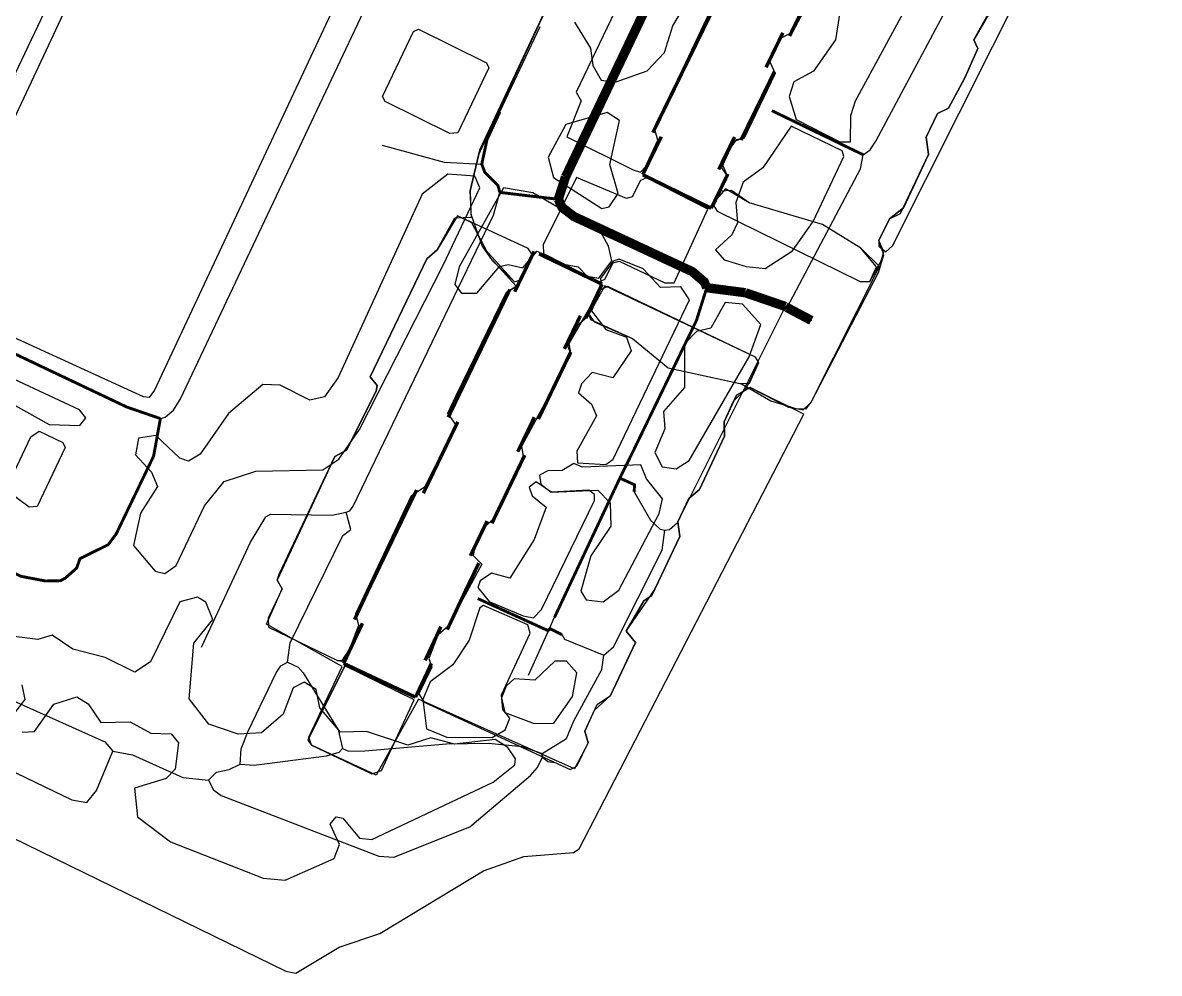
# Model space of a CAD drawing. Extents: x 1765 to 2708, y -3066 to -2278.
# Drawn here: x 2440.3 to 2635.1, y -3066 to -2903 of the extents above; entities that cross this region are included whole.
import ezdxf

# ---------------------------------------------------------------- set-up
doc = ezdxf.new("R2010")
doc.units = 0
for name, color, linetype in [('AN_AVTO_ODIN', 4, 'CONTINUOUS'), ('AN_AVTO_VYSOKAYA', 1, 'CONTINUOUS'), ('AN_FASAD_BEZ_PODEZDA', 2, 'CONTINUOUS'), ('AN_FASAD_S_PODEZDOM', 3, 'CONTINUOUS'), ('AN_FASAD_TOREC', 40, 'CONTINUOUS'), ('AN_KONKURENCIYA', 6, 'CONTINUOUS'), ('AN_KONTROL_CHAST', 2, 'CONTINUOUS'), ('AN_KONTROL_DA', 3, 'CONTINUOUS'), ('AN_KONTROL_NET', 1, 'CONTINUOUS'), ('AN_OSI_DOROZHKA', 1, 'CONTINUOUS'), ('AN_OSI_PEREHOD', 4, 'CONTINUOUS'), ('AN_OSI_PROEZD', 8, 'CONTINUOUS'), ('AN_PESH_ODIN', 4, 'CONTINUOUS'), ('AN_PESH_VYSOKAYA', 1, 'CONTINUOUS'), ('AN_ZONA_AP', 5, 'CONTINUOUS'), ('AN_ZONA_AZH', 3, 'CONTINUOUS'), ('AN_ZONA_PP', 4, 'CONTINUOUS'), ('AN_ZONA_PZH', 2, 'CONTINUOUS'), ('AN_ZONA_PZH_TORCY', 40, 'CONTINUOUS'), ('ZEL_DEREVYA_ISPR', 94, 'CONTINUOUS'), ('ZEL_TRAVA_ISPR', 82, 'CONTINUOUS')]:
    doc.layers.add(name, color=color, linetype=linetype)

msp = doc.modelspace()

# ---------------------------------------------------------------- linework, layer by layer
at = {"layer": 'AN_AVTO_ODIN', "const_width": 0.5}
for points in [[(2463.858, -2970.908), (2458.113, -2968.931), (2425.663, -2953.523), (2422.926, -2951.882), (2421.896, -2950.503), (2422.71, -2946.483), (2423.466, -2944.466), (2438.969, -2911.814)], [(2518.946, -2927.295), (2519.855, -2923.073), (2522.053, -2918.323)], [(2518.946, -2927.295), (2519.476, -2928.684), (2521.726, -2930.937), (2522.052, -2932.131)], [(2522.052, -2932.131), (2532.082, -2933.315)], [(2544.921, -2976.46), (2555.744, -2954.114), (2557.523, -2948.473)], [(2425.082, -2991.456), (2429.515, -2992.861), (2439.93, -2997.938), (2444.149, -2998.748), (2446.75, -2998.692), (2447.541, -2998.274), (2449.504, -2996.531), (2450.07, -2994.918), (2454.92, -2992.512), (2456.282, -2990.682), (2462.697, -2977.336), (2463.858, -2970.908)], [(2542.62, -2981.112), (2544.921, -2976.46)], [(2531.429, -3004.966), (2542.62, -2981.112)]]:
    msp.add_lwpolyline(points, dxfattribs=at)
at = {"layer": 'AN_AVTO_VYSOKAYA', "const_width": 1.6}
for points in [[(2533.3, -2929.486), (2549.475, -2895.519)], [(2532.082, -2933.315), (2533.3, -2929.486)], [(2532.082, -2933.315), (2532.713, -2934.702), (2534.747, -2936.259), (2555.062, -2945.725), (2557.101, -2947.482), (2557.523, -2948.473)], [(2557.523, -2948.473), (2564.145, -2949.331)], [(2564.145, -2949.331), (2570.999, -2951.684)], [(2570.999, -2951.684), (2571.304, -2951.877)], [(2571.304, -2951.877), (2575.454, -2954.089)]]:
    msp.add_lwpolyline(points, dxfattribs=at)
at = {"layer": 'AN_FASAD_BEZ_PODEZDA', "const_width": 0.6}
for points in [[(2559.229, -2899.466), (2555.999, -2906.077)], [(2555.999, -2906.077), (2553.858, -2910.458)], [(2553.858, -2910.458), (2548.278, -2921.879)], [(2549.729, -2922.588), (2546.546, -2929.104)], [(2527.93, -2942.255), (2524.599, -2949.166)], [(2523.765, -2948.764), (2518.251, -2960.205)], [(2518.251, -2960.205), (2515.609, -2965.688)], [(2515.609, -2965.688), (2513.199, -2970.688)], [(2514.834, -2971.476), (2508.947, -2983.691)], [(2507.781, -2983.129), (2505.978, -2986.872)], [(2505.978, -2986.872), (2503.603, -2991.803)], [(2503.603, -2991.803), (2499.655, -2999.999)], [(2499.655, -2999.999), (2497.138, -3005.359)], [(2498.498, -3005.997), (2495.268, -3012.876)]]:
    msp.add_lwpolyline(points, dxfattribs=at)
at = {"layer": 'AN_FASAD_S_PODEZDOM', "const_width": 0.6}
for points in [[(2571.722, -2905.319), (2577.303, -2893.895)], [(2568.044, -2909.949), (2570.577, -2904.76)], [(2567.685, -2910.683), (2568.044, -2909.949)], [(2566.795, -2916.198), (2569.142, -2911.395)], [(2563.395, -2923.155), (2566.795, -2916.198)], [(2559.573, -2928.197), (2562.301, -2922.62)], [(2558.281, -2934.841), (2561.152, -2928.969)], [(2536.769, -2953.7), (2539.579, -2947.87)], [(2533.116, -2958.959), (2535.863, -2953.263)], [(2531.049, -2966.03), (2534.205, -2959.484)], [(2528.656, -2970.994), (2531.049, -2966.03)], [(2527.196, -2972.268), (2527.969, -2970.663)], [(2525.111, -2976.594), (2527.196, -2972.268)], [(2520.684, -2988.864), (2526.315, -2977.174)], [(2517.001, -2994.424), (2519.871, -2988.472)], [(2516.362, -2999.999), (2518.449, -2995.671)], [(2515.895, -3000.994), (2516.362, -2999.999)], [(2513.037, -3007.079), (2515.895, -3000.994)], [(2509.231, -3012.362), (2511.952, -3006.569)], [(2507.596, -3018.665), (2510.317, -3012.872)]]:
    msp.add_lwpolyline(points, dxfattribs=at)
at = {"layer": 'AN_FASAD_TOREC', "const_width": 0.6}
for points in [[(2546.546, -2929.104), (2558.281, -2934.841)], [(2539.579, -2947.87), (2528.765, -2942.658)], [(2495.268, -3012.876), (2507.596, -3018.665)]]:
    msp.add_lwpolyline(points, dxfattribs=at)
at = {"layer": 'AN_KONKURENCIYA'}
for points in [[(2583.835, -2947.425), (2585.46, -2947.39), (2586.614, -2944.864), (2583.961, -2941.669), (2577.37, -2937.643), (2564.783, -2933.913), (2561.736, -2931.811), (2559.863, -2931.935), (2558.708, -2934.461), (2559.312, -2935.365)], [(2563.201, -2964.88), (2564.826, -2964.845), (2566.459, -2961.308), (2565.856, -2960.404), (2540.581, -2948.276), (2539.176, -2948.89), (2537.263, -2952.934), (2537.576, -2953.927), (2544.775, -2957.19), (2550.887, -2962.228)]]:
    msp.add_lwpolyline(points, close=True, dxfattribs=at)
at = {"layer": 'AN_KONTROL_CHAST'}
for points in [[(2425.196, -2944.85), (2426.452, -2945.073), (2427.341, -2943.803), (2458.625, -2877.092), (2459.492, -2876.657), (2484.759, -2888.45), (2485.625, -2888.015), (2488.538, -2881.949), (2488.102, -2881.083), (2455.71, -2863.732), (2453.706, -2863.566), (2414.921, -2940.069), (2415.609, -2941.055)], [(2494.191, -3012.395), (2494.944, -3012.504), (2496.315, -3010.348), (2497.895, -3006.312), (2497.352, -3004.323), (2506.92, -2984.105), (2509.221, -2982.555), (2514.495, -2971.935), (2513.118, -2969.964), (2514.553, -2966.931), (2523.217, -2949.235), (2524.821, -2948.2), (2520.379, -2943.293), (2517.249, -2937.358), (2514.805, -2936.16), (2511.304, -2941.989), (2509.545, -2943.527), (2499.81, -2963.748), (2501.009, -2965.223), (2500.864, -2966.227), (2495.747, -2976.343), (2493.768, -2977.386), (2483.888, -2998.61), (2484.754, -3000.092), (2482.362, -3005.147), (2482.394, -3006.647)], [(2500.113, -3031.777), (2501.769, -3031.241), (2507.343, -3019.114), (2495.46, -3013.243), (2489.149, -3026.011), (2489.752, -3026.915)]]:
    msp.add_lwpolyline(points, close=True, dxfattribs=at)
at = {"layer": 'AN_KONTROL_DA'}
for points in [[(2531.397, -2897.531), (2518.646, -2924.821), (2516.964, -2931.861), (2517.05, -2935.861), (2519.002, -2941.322), (2524.554, -2947.455), (2525.424, -2947.186), (2527.577, -2942.638), (2528.443, -2942.202), (2539.063, -2947.517), (2539.499, -2948.383), (2533.871, -2958.01), (2534.247, -2960.003), (2525.748, -2975.694), (2526.125, -2977.687), (2521.341, -2987.796), (2519.581, -2989.335), (2517.626, -2993.379), (2517.481, -2994.383), (2518.972, -2995.851), (2513.198, -3006.481), (2511.439, -3008.02), (2509.858, -3012.056), (2510.391, -3013.546), (2508.155, -3018.096), (2509.102, -3019.493), (2534.115, -3031.043), (2535.27, -3030.517), (2537.184, -3026.474), (2536.641, -3024.485), (2538.752, -3019.937), (2541.011, -3018.387), (2545.317, -3009.289), (2543.732, -3007.322), (2546.747, -3002.13), (2548.103, -3001.225), (2552.929, -2991.115), (2552.541, -2988.622), (2554.455, -2984.579), (2556.256, -2983.039), (2560.562, -2973.942), (2560.508, -2971.441), (2562.619, -2966.893), (2564.967, -2965.592), (2571.543, -2968.952), (2574.054, -2969.398), (2575.444, -2968.117), (2586.969, -2945.857), (2587.905, -2942.835), (2587.017, -2940.353), (2588.856, -2936.686), (2590.712, -2935.771), (2595.538, -2925.661), (2595.139, -2922.668), (2597.095, -2918.624), (2598.951, -2917.708), (2601.757, -2912.52), (2603.983, -2907.469), (2603.283, -2905.983), (2612.272, -2889.781)], [(2575.442, -2898.581), (2572.238, -2904.653), (2570.26, -2905.696), (2568.346, -2909.74), (2569.223, -2911.722), (2563.919, -2922.842), (2562.549, -2923.122), (2561.659, -2924.392), (2560.068, -2927.928), (2561.1, -2929.407), (2558.667, -2934.462), (2557.801, -2934.897), (2547.181, -2929.624), (2546.578, -2928.72), (2549.126, -2923.162), (2548.583, -2921.173), (2558.151, -2900.955)]]:
    msp.add_lwpolyline(points, dxfattribs=at)
at = {"layer": 'AN_KONTROL_NET'}
for points in [[(2610.358, -2893.824), (2603.283, -2905.983), (2603.983, -2907.469), (2601.757, -2912.52), (2598.951, -2917.708), (2597.095, -2918.624), (2595.139, -2922.668), (2595.538, -2925.661), (2591.232, -2934.759), (2588.856, -2936.686), (2587.017, -2940.353), (2587.039, -2941.353), (2588.227, -2942.328), (2589.372, -2941.302), (2635.097, -2850.267)], [(2381.436, -3014.915), (2485.336, -3065.614), (2487.095, -3065.993), (2494.501, -3061.497), (2501.455, -3059.179), (2519.233, -3048.456), (2526.183, -3045.972), (2534.672, -3045.288), (2535.659, -3044.641), (2574.154, -2970.146), (2564.967, -2965.592), (2562.619, -2966.893), (2560.508, -2971.441), (2560.562, -2973.942), (2556.256, -2983.039), (2554.455, -2984.579), (2552.541, -2988.622), (2552.929, -2991.115), (2548.103, -3001.225), (2546.747, -3002.13), (2543.732, -3007.322), (2545.317, -3009.289), (2541.011, -3018.387), (2538.232, -3020.948), (2536.641, -3024.485), (2537.184, -3026.474), (2534.863, -3030.943), (2508.091, -3019.015), (2500.868, -3032.011), (2489.752, -3026.915), (2489.305, -3025.507), (2495.046, -3013.377), (2482.05, -3006.154), (2484.754, -3000.092), (2483.888, -2998.61), (2484.2, -2997.603), (2493.768, -2977.386), (2495.747, -2976.343), (2500.864, -2966.227), (2501.009, -2965.223), (2499.81, -2963.748), (2509.545, -2943.527), (2511.304, -2941.989), (2514.313, -2936.504), (2517.186, -2936.359), (2516.964, -2931.861), (2518.646, -2924.821), (2531.397, -2897.531)]]:
    msp.add_lwpolyline(points, dxfattribs=at)
for points in [[(2460.947, -2967.173), (2425.074, -2950.772), (2424.471, -2949.868), (2425.874, -2945.335), (2415.357, -2940.935), (2414.921, -2940.069), (2454.2, -2863.264), (2488.102, -2881.083), (2488.538, -2881.949), (2485.678, -2888.514), (2495.872, -2893.38), (2496.475, -2894.284), (2462.84, -2966.048), (2461.951, -2967.318)], [(2513.499, -2922.014), (2502.375, -2916.543), (2501.94, -2915.677), (2507.244, -2904.557), (2508.11, -2904.121), (2519.741, -2909.915), (2520.177, -2910.781), (2514.873, -2921.901)], [(2441.346, -2986.106), (2437.362, -2983.107), (2441.668, -2974.009), (2443.065, -2973.062), (2447.109, -2975.017), (2447.545, -2975.883), (2442.719, -2985.993)]]:
    msp.add_lwpolyline(points, close=True, dxfattribs=at)
at = {"layer": 'AN_OSI_DOROZHKA'}
for points in [[(2584.345, -2925.682), (2585.528, -2924.856), (2586.495, -2923.334), (2598.516, -2900.863), (2602.259, -2893.478), (2602.707, -2891.067)], [(2568.673, -2918.116), (2584.345, -2925.682)], [(2571.304, -2951.877), (2583.897, -2928.093), (2584.345, -2925.682)], [(2550.317, -2990.05), (2551.115, -2989.933), (2552.489, -2988.703), (2570.999, -2951.684)], [(2542.62, -2981.112), (2545.146, -2982.258), (2545.072, -2983.46)], [(2545.072, -2983.46), (2547.878, -2988.302), (2549.513, -2989.868), (2550.317, -2990.05)], [(2485.672, -3012.658), (2486.1, -3009.347), (2495.108, -2990.943), (2496.486, -2989.913), (2495.721, -2986.928)], [(2539.875, -3011.487), (2541.544, -3010.05), (2549.891, -2993.461), (2550.317, -2990.05)], [(2518.253, -3001.749), (2530.379, -3007.29)], [(2530.57, -3006.886), (2532.694, -3007.94)], [(2532.694, -3007.94), (2533.112, -3008.732), (2539.875, -3011.487)], [(2534.714, -3022.705), (2539.526, -3013.896), (2539.875, -3011.487)], [(2477.545, -3030.143), (2477.689, -3027.539), (2478.924, -3024.51), (2483.71, -3014.502), (2484.484, -3013.284), (2485.672, -3012.658)], [(2485.672, -3012.658), (2487.491, -3013.519), (2488.313, -3014.502), (2494.327, -3024.278), (2495.096, -3027.463)], [(2429.52, -3016.273), (2428.285, -3019.301), (2428.928, -3025.891), (2429.141, -3026.486), (2431.682, -3028.332), (2432.508, -3029.515), (2435.923, -3030.142), (2448.662, -3036.27), (2451.273, -3036.714), (2452.93, -3034.677), (2455.685, -3027.914)], [(2429.52, -3016.273), (2432.127, -3016.517), (2434.144, -3017.273), (2454.351, -3026.342), (2455.685, -3027.914)], [(2477.545, -3030.143), (2479.949, -3030.291), (2492.322, -3028.723), (2494.509, -3028.076), (2495.096, -3027.463)], [(2495.096, -3027.463), (2496.107, -3027.941), (2498.907, -3027.88), (2512.888, -3026.678), (2520.089, -3026.522), (2525.904, -3027.097)], [(2455.685, -3027.914), (2459.101, -3028.54), (2467.69, -3032.457), (2472.101, -3032.862)], [(2472.101, -3032.862), (2473.473, -3031.532), (2475.664, -3031.084), (2477.545, -3030.143)], [(2472.101, -3032.862), (2472.937, -3034.545), (2474.259, -3035.517), (2501.298, -3045.938), (2503.903, -3046.082), (2516.898, -3040.899), (2527.312, -3032.069)]]:
    msp.add_lwpolyline(points, dxfattribs=at)
at = {"layer": 'AN_OSI_PEREHOD'}
for points in [[(2529.333, -3028.324), (2533.479, -3025.733), (2534.714, -3022.705)], [(2525.904, -3027.097), (2529.333, -3028.324)], [(2527.312, -3032.069), (2528.484, -3030.743), (2529.346, -3028.924)], [(2529.346, -3028.924), (2529.333, -3028.324)], [(2529.346, -3028.924), (2530.263, -3029.704), (2531.467, -3029.878)]]:
    msp.add_lwpolyline(points, dxfattribs=at)
at = {"layer": 'AN_OSI_PROEZD'}
for points in [[(2438.969, -2911.814), (2455.142, -2877.747), (2457.256, -2873.699), (2458.534, -2872.671), (2462.55, -2873.285), (2497.123, -2889.747), (2501.66, -2891.35)], [(2463.858, -2970.908), (2464.654, -2970.69), (2466.128, -2969.458), (2467.287, -2967.532), (2500.679, -2896.874), (2501.66, -2891.35)], [(2533.3, -2929.486), (2549.475, -2895.519)], [(2522.053, -2918.323), (2528.94, -2903.667)], [(2463.858, -2970.908), (2458.113, -2968.931), (2425.663, -2953.523), (2422.926, -2951.882), (2421.896, -2950.503), (2422.71, -2946.483), (2423.466, -2944.466), (2438.969, -2911.814)], [(2518.946, -2927.295), (2519.855, -2923.073), (2522.053, -2918.323)], [(2501.867, -2924.062), (2512.534, -2926.933), (2518.946, -2927.295)], [(2518.946, -2927.295), (2519.476, -2928.684), (2521.726, -2930.937), (2522.052, -2932.131)], [(2532.082, -2933.315), (2533.3, -2929.486)], [(2495.721, -2986.928), (2496.317, -2986.715), (2496.9, -2985.902), (2519.5, -2939.089), (2520.936, -2936.057), (2522.052, -2932.131)], [(2522.052, -2932.131), (2532.082, -2933.315)], [(2532.082, -2933.315), (2532.713, -2934.702), (2534.747, -2936.259), (2555.062, -2945.725), (2557.101, -2947.482), (2557.523, -2948.473)], [(2544.921, -2976.46), (2555.744, -2954.114), (2557.523, -2948.473)], [(2557.523, -2948.473), (2564.145, -2949.331)], [(2564.145, -2949.331), (2570.999, -2951.684)], [(2570.999, -2951.684), (2571.304, -2951.877)], [(2571.304, -2951.877), (2575.454, -2954.089)], [(2425.082, -2991.456), (2429.515, -2992.861), (2439.93, -2997.938), (2444.149, -2998.748), (2446.75, -2998.692), (2447.541, -2998.274), (2449.504, -2996.531), (2450.07, -2994.918), (2454.92, -2992.512), (2456.282, -2990.682), (2462.697, -2977.336), (2463.858, -2970.908)], [(2542.62, -2981.112), (2544.921, -2976.46)], [(2531.429, -3004.966), (2542.62, -2981.112)], [(2470.908, -3010.076), (2479.324, -2992.085), (2481.931, -2987.726), (2482.723, -2987.309), (2493.332, -2987.48), (2495.721, -2986.928)], [(2530.57, -3006.886), (2531.429, -3004.966)], [(2526.941, -3014.868), (2530.379, -3007.29)], [(2530.379, -3007.29), (2530.57, -3006.886)]]:
    msp.add_lwpolyline(points, dxfattribs=at)
at = {"layer": 'AN_PESH_ODIN', "const_width": 0.5}
for points in [[(2568.673, -2918.116), (2584.345, -2925.682)], [(2542.62, -2981.112), (2544.921, -2976.46)], [(2542.62, -2981.112), (2545.146, -2982.258), (2545.072, -2983.46)], [(2518.253, -3001.749), (2530.379, -3007.29)], [(2530.379, -3007.29), (2530.57, -3006.886)], [(2530.57, -3006.886), (2532.694, -3007.94)]]:
    msp.add_lwpolyline(points, dxfattribs=at)
at = {"layer": 'AN_PESH_VYSOKAYA', "const_width": 1.6}
for points in [[(2532.082, -2933.315), (2533.3, -2929.486)], [(2532.082, -2933.315), (2532.713, -2934.702), (2534.747, -2936.259), (2555.062, -2945.725), (2557.101, -2947.482), (2557.523, -2948.473)], [(2557.523, -2948.473), (2564.145, -2949.331)]]:
    msp.add_lwpolyline(points, dxfattribs=at)
at = {"layer": 'AN_ZONA_AP'}
msp.add_lwpolyline([(2531.397, -2897.531), (2518.334, -2925.828), (2516.964, -2931.861), (2517.05, -2935.861), (2519.002, -2941.322), (2520.723, -2943.786), (2524.554, -2947.455), (2525.424, -2947.186), (2527.577, -2942.638), (2528.443, -2942.202), (2533.497, -2944.594), (2539.322, -2947.887), (2537.263, -2952.934), (2538.21, -2954.331), (2544.775, -2957.19), (2550.887, -2962.228), (2563.453, -2964.958), (2568.518, -2967.85), (2572.799, -2969.175), (2574.551, -2969.22), (2575.444, -2968.117), (2587.114, -2944.853), (2583.961, -2941.669), (2577.37, -2937.643), (2564.783, -2933.913), (2560.729, -2931.499), (2557.801, -2934.897), (2547.181, -2929.624), (2546.578, -2928.72), (2549.126, -2923.162), (2548.583, -2921.173), (2558.151, -2900.955)], dxfattribs=at)
at = {"layer": 'AN_ZONA_AZH'}
msp.add_lwpolyline([(2575.442, -2898.581), (2572.238, -2904.653), (2570.26, -2905.696), (2568.346, -2909.74), (2569.223, -2911.722), (2563.919, -2922.842), (2562.179, -2923.38), (2560.224, -2927.425), (2561.1, -2929.407), (2558.708, -2934.461), (2559.312, -2935.365), (2583.835, -2947.425), (2585.46, -2947.39), (2587.426, -2943.846), (2587.894, -2942.335), (2587.017, -2940.353), (2588.856, -2936.686), (2591.232, -2934.759), (2595.538, -2925.661), (2595.139, -2922.668), (2597.095, -2918.624), (2598.951, -2917.708), (2601.757, -2912.52), (2603.983, -2907.469), (2603.283, -2905.983), (2612.272, -2889.781)], dxfattribs=at)
msp.add_lwpolyline([(2534.115, -3031.043), (2535.27, -3030.517), (2537.184, -3026.474), (2536.641, -3024.485), (2538.752, -3019.937), (2541.011, -3018.387), (2545.317, -3009.289), (2543.732, -3007.322), (2548.623, -3000.213), (2552.929, -2991.115), (2552.541, -2988.622), (2554.455, -2984.579), (2556.256, -2983.039), (2560.562, -2973.942), (2560.508, -2971.441), (2562.099, -2967.905), (2564.223, -2965.858), (2566.459, -2961.308), (2565.856, -2960.404), (2540.077, -2948.12), (2537.065, -2953.438), (2535.306, -2954.977), (2533.715, -2958.513), (2534.247, -2960.003), (2525.748, -2975.694), (2526.125, -2977.687), (2521.341, -2987.796), (2519.581, -2989.335), (2517.626, -2993.379), (2517.481, -2994.383), (2518.972, -2995.851), (2513.198, -3006.481), (2511.439, -3008.02), (2509.858, -3012.056), (2510.391, -3013.546), (2508.155, -3018.096), (2509.102, -3019.493)], close=True, dxfattribs=at)
at = {"layer": 'AN_ZONA_PP'}
msp.add_lwpolyline([(2425.196, -2944.85), (2426.452, -2945.073), (2427.341, -2943.803), (2458.625, -2877.092), (2459.492, -2876.657), (2484.759, -2888.45), (2485.625, -2888.015), (2488.538, -2881.949), (2488.102, -2881.083), (2455.71, -2863.732), (2453.706, -2863.566), (2414.921, -2940.069), (2415.609, -2941.055)], close=True, dxfattribs=at)
at = {"layer": 'AN_ZONA_PZH'}
msp.add_lwpolyline([(2544.999, -2894.236), (2535.108, -2914.96), (2535.974, -2916.442), (2533.523, -2922.624), (2544.9, -2928.256), (2546.16, -2928.646), (2547.056, -2927.709), (2549.126, -2923.162), (2548.583, -2921.173), (2558.151, -2900.955)], dxfattribs=at)
msp.add_lwpolyline([(2494.191, -3012.395), (2495.066, -3012.376), (2496.315, -3010.348), (2497.895, -3006.312), (2497.352, -3004.323), (2506.92, -2984.105), (2509.221, -2982.555), (2514.495, -2971.935), (2513.118, -2969.964), (2514.553, -2966.931), (2523.217, -2949.235), (2524.987, -2948.196), (2527.535, -2942.638), (2526.932, -2941.734), (2514.805, -2936.16), (2511.304, -2941.989), (2509.545, -2943.527), (2499.81, -2963.748), (2501.009, -2965.223), (2500.864, -2966.227), (2495.747, -2976.343), (2493.768, -2977.386), (2483.888, -2998.61), (2484.754, -3000.092), (2482.362, -3005.147), (2482.394, -3006.647)], close=True, dxfattribs=at)
at = {"layer": 'AN_ZONA_PZH_TORCY'}
for points in [[(2550.322, -2947.649), (2551.947, -2947.614), (2557.719, -2934.983), (2547.181, -2929.624), (2546.191, -2930.104), (2544.75, -2932.887), (2543.757, -2933.2), (2535.173, -2929.55), (2529.503, -2941.095), (2529.535, -2942.595), (2539.062, -2947.475), (2540.053, -2946.995), (2541.493, -2944.213), (2542.487, -2943.9)], [(2500.113, -3031.777), (2501.769, -3031.241), (2507.343, -3019.114), (2495.461, -3013.285), (2489.149, -3026.011), (2489.752, -3026.915)]]:
    msp.add_lwpolyline(points, close=True, dxfattribs=at)
at = {"layer": 'ZEL_DEREVYA_ISPR'}
for points in [[(2534.849, -2902.96), (2537.613, -2907.402), (2538.011, -2910.395), (2539.44, -2912.866), (2541.824, -2913.231), (2547.285, -2911.279), (2550.302, -2908.129), (2551.705, -2903.596), (2558.301, -2892.448)], [(2440.177, -3024.651), (2442.301, -3024.522), (2445.577, -3019.865), (2449.552, -3018.612), (2451.496, -3019.821), (2453.649, -3023.026), (2458.65, -3022.918), (2462.193, -3024.842), (2465.697, -3024.934), (2466.981, -3026.49), (2466.412, -3031.005), (2464.862, -3032.622), (2459.395, -3034.283), (2459.917, -3039.149), (2465.597, -3043.445), (2481.49, -3049.689), (2485.249, -3050.024), (2493.674, -3046.341), (2494.538, -3043.904), (2492.963, -3040.436), (2494.019, -3039.163), (2495.149, -3039.388), (2497.975, -3042.829), (2500.106, -3043.033), (2520.905, -3033.246), (2524.592, -3030.248), (2524.737, -3029.244), (2523.402, -3027.272), (2521.247, -3025.901), (2514.261, -3026.719), (2510.235, -3025.639), (2506.26, -3026.892), (2499.206, -3024.543), (2494.706, -3024.64), (2491.197, -3020.464), (2490.546, -3017.351), (2488.518, -3016.103), (2486.621, -3017.061), (2484.885, -3021.601), (2481.201, -3024.765), (2477.205, -3025.018), (2472.165, -3023.293), (2468.819, -3018.946), (2469.614, -3009.424), (2472.861, -3005.352), (2471.629, -3002.377), (2470.193, -3001.491), (2467.21, -3002.347), (2462.178, -3012.586), (2459.466, -3014.396), (2454.408, -3011.837), (2448.875, -3010.456), (2445.321, -3008.031), (2442.835, -3008.752), (2438.321, -3008.183)], [(2440.086, -3016.566), (2440.64, -3019.055), (2437.882, -3022.616)]]:
    msp.add_lwpolyline(points, dxfattribs=at)
for points in [[(2539.541, -2934.875), (2540.785, -2934.598), (2542.32, -2932.314), (2540.879, -2927.342), (2542.55, -2919.802), (2540.436, -2918.43), (2533.352, -2920.501), (2530.346, -2926.069), (2531.255, -2929.551)], [(2462.968, -2997.061), (2464.603, -2997.443), (2466.575, -2996.108), (2471.44, -2985.872), (2474.768, -2981.715), (2480.233, -2979.929), (2491.733, -2979.681), (2494.446, -2977.871), (2498.004, -2972.792), (2512.4, -2944.466), (2518.62, -2931.325), (2517.785, -2929.342), (2513.15, -2929.025), (2508.721, -2932.414), (2494.31, -2963.867), (2491.963, -2967.169), (2489.474, -2967.723), (2484.416, -2965.165), (2481.412, -2965.063), (2475.516, -2970.026), (2470.664, -2977.01), (2468.689, -2978.178), (2467.178, -2977.71), (2463.091, -2973.796), (2460.099, -2974.236), (2459.578, -2977.124), (2462.309, -2980.067), (2463.364, -2982.545), (2460.461, -2987.11), (2459.246, -2992.639)], [(2515.467, -2949.403), (2518.094, -2949.429), (2521.997, -2944.843), (2523.49, -2944.477), (2526.004, -2945.089), (2528.443, -2942.202), (2532.994, -2944.438), (2535.505, -2944.884), (2537.041, -2946.519), (2539.048, -2946.809), (2541.235, -2943.843), (2540.681, -2941.354), (2539.379, -2938.964), (2527.727, -2932.212), (2522.705, -2931.32), (2515.078, -2944.909), (2514.309, -2947.927)], [(2549.878, -2979.175), (2552.262, -2979.54), (2554.481, -2978.075), (2564.77, -2960.344), (2566.818, -2954.796), (2563.658, -2951.28), (2560.65, -2951.011), (2558.244, -2955.399), (2555.754, -2955.953), (2553.716, -2958.081), (2553.711, -2965.585), (2550.131, -2969.665), (2550.362, -2972.661), (2548.615, -2976.701)], [(2536.863, -3001.968), (2539.747, -3002.323), (2542.456, -3000.346), (2549.342, -2987.191), (2549.955, -2984.676), (2547.212, -2981.234), (2546.243, -2978.837), (2536.247, -2979.219), (2534.732, -2978.585), (2532.757, -2979.795), (2530.257, -2979.849), (2528.856, -2980.63), (2529.056, -2982.126), (2530.836, -2983.505), (2538.833, -2983.166), (2540.965, -2985.371), (2541.052, -2989.371), (2537.659, -2994.447), (2535.956, -3000.487)], [(2527.941, -3023.172), (2531.317, -3023.099), (2534.511, -3018.527), (2535.258, -3014.509), (2533.463, -3012.464), (2531.463, -3012.507), (2528.031, -3015.749), (2524.524, -3015.492), (2523.134, -3016.772), (2522.344, -3018.79), (2522.898, -3021.28)]]:
    msp.add_lwpolyline(points, close=True, dxfattribs=at)
at = {"layer": 'ZEL_TRAVA_ISPR'}
for points in [[(2580.316, -2923.489), (2582.15, -2923.449), (2582.219, -2918.945), (2582.998, -2916.427), (2592.621, -2898.71), (2596.658, -2892.62), (2597.271, -2890.105), (2596.835, -2889.239), (2589.769, -2886.348), (2588.695, -2886.788), (2587.759, -2889.81), (2585.657, -2892.857), (2583.942, -2894.478), (2581.956, -2895.188), (2581.066, -2896.458), (2579.605, -2905.995), (2575.801, -2911.33), (2572.422, -2913.154), (2571.643, -2915.672), (2572.854, -2919.648)], [(2564.269, -2944.846), (2567.528, -2945.193), (2572.215, -2942.173), (2575.774, -2937.094), (2581.037, -2925.974), (2580.724, -2924.981), (2572.003, -2920.75), (2567.154, -2927.9), (2563.789, -2930.349), (2562.531, -2933.878), (2562.773, -2937.375), (2561.817, -2939.396), (2559.037, -2941.958), (2560.492, -2943.677)], [(2535.355, -2978.488), (2540.24, -2978.8), (2541.47, -2977.856), (2554.554, -2950.559), (2553.088, -2948.34), (2549.588, -2948.415), (2546.643, -2945.227), (2542.48, -2943.566), (2541.487, -2943.921), (2539.3, -2946.887), (2539.499, -2948.383), (2537.752, -2952.423), (2540.239, -2955.621), (2543.769, -2956.92), (2544.57, -2959.279), (2541.419, -2963.933), (2537.897, -2963.009), (2536.022, -2964.967), (2535.554, -2966.478), (2537.764, -2968.431), (2538.641, -2970.413), (2535.27, -2976.489)], [(2444.791, -2971.941), (2450.047, -2972.077), (2451.104, -2970.804), (2449.99, -2969.41), (2417.142, -2954.112), (2416.526, -2954.542), (2420.332, -2958.962), (2418.429, -2963.505), (2425.463, -2968.773), (2428.985, -2969.697), (2431.949, -2967.966), (2435.949, -2967.879), (2438.967, -2968.648)], [(2526.041, -3004.703), (2527.801, -3005.082), (2529.187, -3003.635), (2538.288, -2984.928), (2538.266, -2983.928), (2537.333, -2983.198), (2530.836, -2983.505), (2528.296, -2981.726), (2527.066, -2982.669), (2527.599, -2984.159), (2529.975, -2986.108), (2527.927, -2991.656), (2523.776, -2998.249), (2520.631, -2997.4), (2518.659, -2998.734), (2518.266, -2999.869), (2520.235, -3002.244)], [(2512.984, -3025.496), (2520.74, -3025.579), (2522.963, -3024.28), (2523.753, -3022.262), (2522.554, -3020.787), (2522.333, -3018.29), (2527.273, -3007.678), (2526.826, -3006.27), (2519.25, -3002.932), (2518.634, -3003.362), (2516.794, -3008.905), (2513.966, -3013.093), (2510.112, -3016.053), (2508.843, -3019.082), (2509.451, -3024.072)]]:
    msp.add_lwpolyline(points, close=True, dxfattribs=at)

doc.saveas('drawing.dxf')
